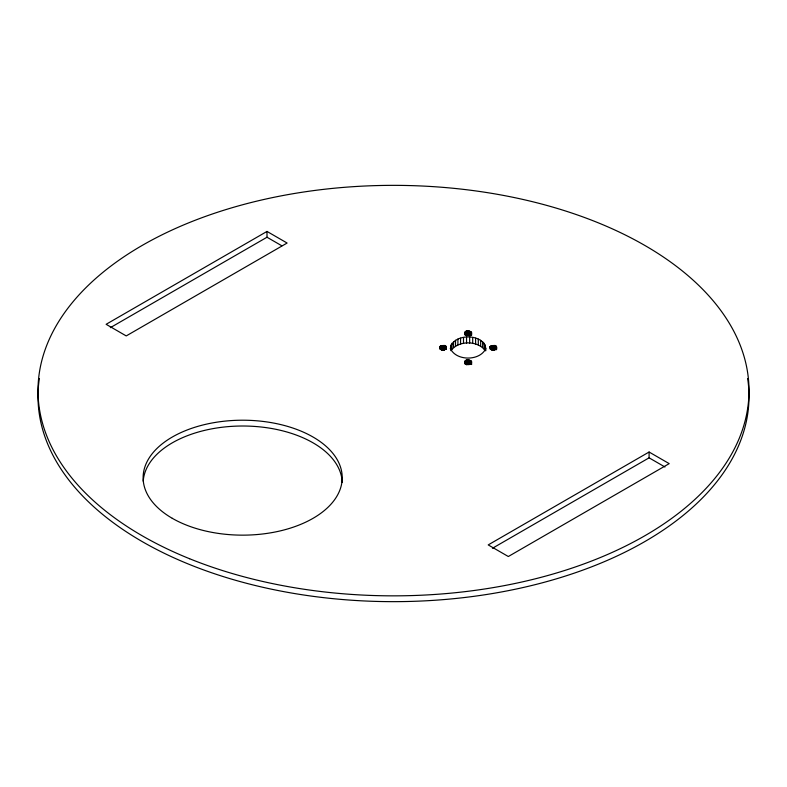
<?xml version="1.0" encoding="UTF-8"?>
<svg xmlns="http://www.w3.org/2000/svg" width="787" height="787" viewBox="0 0 787 787"><rect width="100%" height="100%" fill="white"/><g stroke="black" fill="none" stroke-linecap="round" stroke-linejoin="round"><path stroke-width="1.18" d="M485.805 350.746C487.015 332.98 451.768 332.321 450.39 348.956M471.639 333.196C462.992 340.761 462.992 325.267 471.639 332.832M471.639 362.217C462.992 369.782 462.992 354.298 471.639 361.863M485.805 348.425C480.296 361.282 455.899 361.282 450.39 348.425M439.736 346.664C442.609 356.481 452.495 341.263 439.736 346.664L439.736 348.985M485.264 344.873L485.264 350.677C477.798 340.279 458.398 340.279 450.931 350.677L450.931 344.873M490.016 346.664C492.878 356.481 502.765 341.263 490.016 346.664L490.016 348.985M267 231.427L106.117 324.303L126.225 335.921L287.107 243.035L267 231.427L267 237.231L110.347 327.667M649.088 452.023L488.206 544.909L508.323 556.517L669.206 463.632L649.088 452.023L649.088 457.827L492.446 548.273M267 237.231L281.815 245.78M649.088 457.827L664.966 466.996M496.666 346.998L496.666 349.32M496.459 346.664L496.459 348.985M496.144 346.349L496.144 349.831M495.751 346.073L495.751 349.556M495.279 345.847L495.279 349.33M494.738 345.67L494.738 350.313M494.157 345.542L494.157 350.185M493.547 345.483L493.547 350.126M492.928 345.483L492.928 350.126M492.318 345.542L492.318 350.185M491.737 345.67L491.737 350.313M491.196 345.847L491.196 349.33M490.724 346.073L490.724 349.556M490.321 346.349L490.321 348.671M484.212 343.191L484.212 348.995M482.657 341.647L482.657 347.451M480.67 340.269L480.67 346.073M478.289 339.118L478.289 344.932M475.614 338.223L475.614 344.037M472.702 337.613L472.702 343.417M471.531 332.488L471.639 335.154M471.531 361.508L471.639 364.538M471.324 332.144L471.324 334.465M471.324 361.174L471.324 363.496M471.01 331.839L471.01 335.321M471.01 360.869L471.01 364.351M470.616 331.563L470.616 335.046M470.616 360.594L470.616 364.076M470.134 331.337L470.134 335.98M470.134 360.357L470.134 363.84M469.603 331.16L469.603 335.803M469.652 337.308L469.652 343.112M469.603 360.18L469.603 363.663M469.022 331.032L469.022 335.675M469.022 360.062L469.022 364.706M468.413 330.973L468.413 335.616M468.413 359.993L468.413 364.637M467.793 330.973L467.793 335.616M467.793 359.993L467.793 364.637M467.183 331.032L467.183 335.675M467.183 360.062L467.183 364.706M466.593 331.16L466.593 335.803M466.593 360.18L466.593 364.824M466.553 337.308L466.553 343.112M466.061 331.337L466.061 334.819M466.061 360.357L466.061 363.84M465.589 331.563L465.589 335.046M465.589 360.594L465.589 364.076M465.186 331.839L465.186 335.321M465.186 360.869L465.186 364.351M464.881 332.144L464.881 334.465M464.881 361.174L464.881 363.496M463.494 337.613L463.494 343.417M460.582 338.223L460.582 344.037M457.906 339.118L457.906 344.932M455.525 340.269L455.525 346.073M453.538 341.647L453.538 347.451M451.984 343.191L451.984 348.995M446.396 346.998L446.396 349.32M446.18 346.664L446.18 348.985M445.875 346.349L445.875 348.671M445.472 346.073L445.472 349.556M444.999 345.847L444.999 349.33M444.458 345.67L444.458 350.313M443.878 345.542L443.878 350.185M443.268 345.483L443.268 350.126M442.648 345.483L442.648 350.126M442.038 345.542L442.038 350.185M441.458 345.67L441.458 350.313M440.917 345.847L440.917 349.33M440.445 346.073L440.445 349.556M440.051 346.349L440.051 348.671M747.65 378.517A355.508 205.25 0 0 1 393.5 601.652A355.508 205.25 0 0 1 39.35 378.517M143.214 481.182A99.546 57.471 0 0 1 243.675 426.013A99.546 57.471 0 0 1 342.197 482.333M189.588 558.731A355.508 205.25 0 0 0 747.65 408.483A355.508 205.25 0 0 0 243.262 204.581A355.508 205.25 0 0 0 189.588 558.731M172.284 518.318A99.546 57.471 0 0 0 338.823 492.554A99.546 57.471 0 0 0 216.907 422.166A99.546 57.471 0 0 0 172.284 518.318"/></g></svg>
